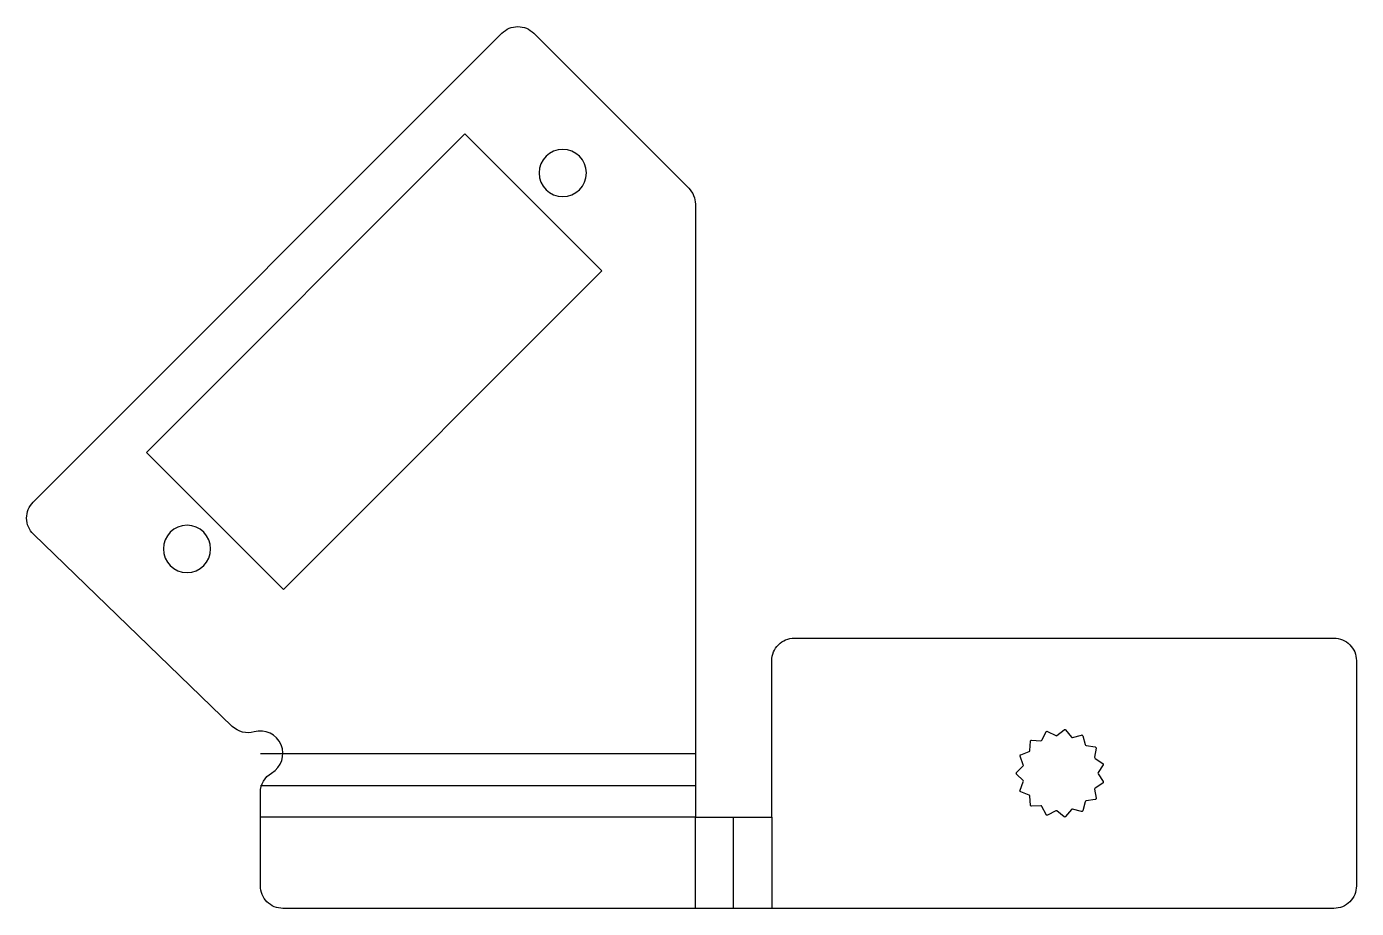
# Model space of a CAD drawing. Header units: millimetres. Extents: x -11.4 to 47.7, y 0 to 39.1.
import ezdxf

# ---------------------------------------------------------------- set-up
doc = ezdxf.new("R2010")
doc.units = ezdxf.units.MM

msp = doc.modelspace()

# ---------------------------------------------------------------- linework, layer by layer
at = {"layer": 'BEND'}
for p, q in [((-1, 5.463), (18.319, 5.463)), ((20.015, 0), (20.015, 4.049))]:
    msp.add_line(p, q, dxfattribs=at)
at = {"layer": 'BEND_EXTENT'}
for p, q in [((-1, 6.876), (18.319, 6.876)), ((18.319, 4.049), (-1, 4.049)), ((18.319, 0), (18.319, 4.049)), ((21.712, 4.049), (21.712, 0))]:
    msp.add_line(p, q, dxfattribs=at)
at = {"layer": 'INTERIOR_PROFILES'}
msp.add_lwpolyline([(-6.061, 20.238), (8.081, 34.38), (14.162, 28.299), (0.02, 14.157)], close=True, dxfattribs=at)
msp.add_lwpolyline([(33.254, 7.465), (33.66, 7.444, 0.296213), (33.708, 7.471), (33.892, 7.834, -0.414214), (33.96, 7.856), (34.322, 7.671, 0.296213), (34.377, 7.676), (34.693, 7.933, -0.414214), (34.763, 7.925), (35.02, 7.609, 0.296213), (35.071, 7.592), (35.465, 7.697, -0.414214), (35.526, 7.662), (35.631, 7.269, 0.296213), (35.672, 7.232), (36.074, 7.169, -0.414214), (36.115, 7.111), (36.052, 6.709, 0.296213), (36.074, 6.66), (36.415, 6.438, -0.414214), (36.43, 6.369), (36.208, 6.027, 0.296213), (36.208, 5.973), (36.43, 5.631, -0.414214), (36.415, 5.562), (36.074, 5.34, 0.296213), (36.052, 5.291), (36.115, 4.889, -0.414214), (36.074, 4.831), (35.672, 4.768, 0.296213), (35.631, 4.731), (35.526, 4.338, -0.414214), (35.465, 4.303), (35.071, 4.408, 0.296213), (35.02, 4.391), (34.763, 4.075, -0.414214), (34.693, 4.067), (34.377, 4.324, 0.296213), (34.322, 4.329), (33.96, 4.144, -0.414214), (33.892, 4.166), (33.708, 4.529, 0.296213), (33.66, 4.556), (33.254, 4.535, -0.414214), (33.201, 4.582), (33.18, 4.989, 0.296213), (33.148, 5.033), (32.768, 5.179, -0.414214), (32.739, 5.243), (32.885, 5.623, 0.296213), (32.874, 5.677), (32.586, 5.965, -0.414214), (32.586, 6.035), (32.874, 6.323, 0.296213), (32.885, 6.377), (32.739, 6.757, -0.414214), (32.768, 6.821), (33.148, 6.967, 0.296213), (33.18, 7.011), (33.201, 7.418, -0.414214)], format="xyb", close=True, dxfattribs=at)
at = {"layer": 'INTERIOR_PROFILES', "extrusion": (0, 0, -1)}
for centre in [(-12.43, 32.648), (4.258, 15.96)]:
    msp.add_circle(centre, 1.05, dxfattribs=at)
at = {"layer": 'OUTER_PROFILES'}
msp.add_lwpolyline([(-1, 5.144, -0.26795), (-0.5, 6.01, 0.884671), (-1.276, 7.838, -0.267949), (-2.246, 8.08), (-11.078, 16.611, -0.419299), (-11.09, 18.037), (9.727, 38.854, -0.414214), (11.141, 38.854), (18.026, 31.969, -0.198912), (18.319, 31.262), (18.319, 4.049), (21.712, 4.049), (21.712, 11, -0.414214), (22.712, 12), (46.678, 12, -0.414214), (47.678, 11), (47.678, 1, -0.414214), (46.678, 0), (0, 0, -0.414214), (-1, 1)], format="xyb", close=True, dxfattribs=at)

doc.saveas('drawing.dxf')
